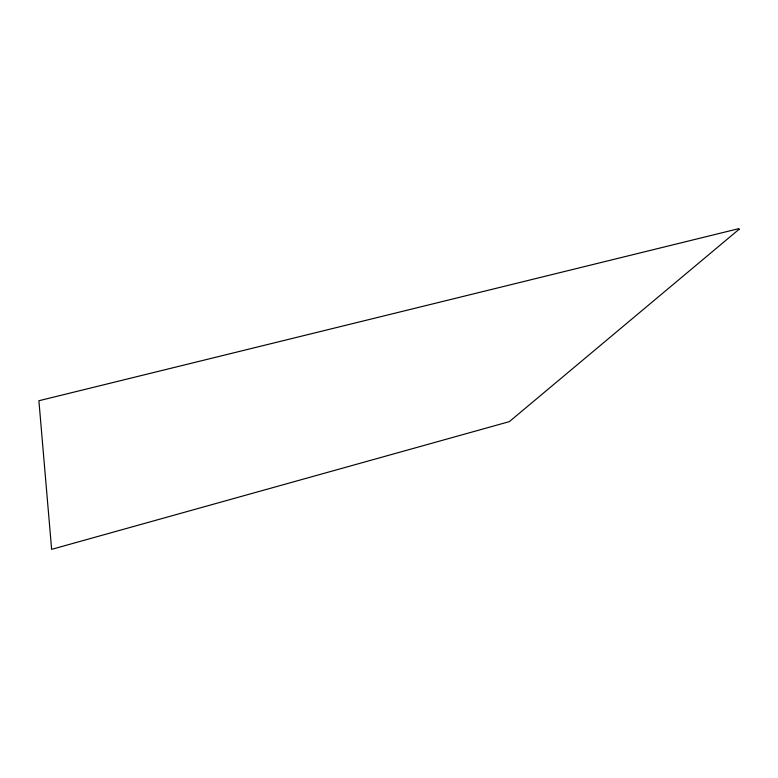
<?xml version="1.0" encoding="UTF-8"?>
<svg xmlns="http://www.w3.org/2000/svg" width="778" height="778" viewBox="0 0 778 778"><rect width="100%" height="100%" fill="white"/><g stroke="black" fill="none" stroke-linecap="round" stroke-linejoin="round"><path stroke-width="1.17" d="M739.1 229.267L509.347 421.637L51.62 549.356L38.9 400.738L738.837 228.644L739.1 229.267"/></g></svg>
